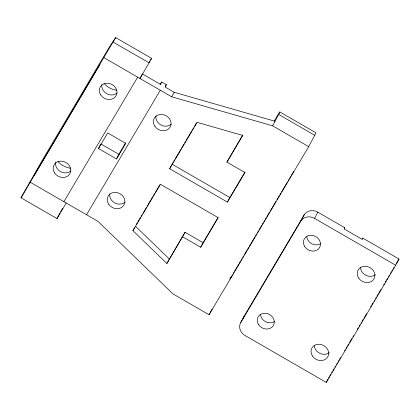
<?xml version="1.0" encoding="UTF-8"?>
<svg xmlns="http://www.w3.org/2000/svg" width="420" height="420" viewBox="0 0 420 420"><rect width="100%" height="100%" fill="white"/><g stroke="black" fill="none" stroke-linecap="round" stroke-linejoin="round"><path stroke-width="0.63" d="M274.533 121.312L274.659 120.992L274.428 121.286M34.23 175.466L99.997 64.475M274.297 120.892A20.827 0.415 -60 0 1 278.675 114.439L314.738 135.261L308.684 146.648L209.071 314.753L173.014 293.932L97.939 221.329L66.203 203.007L56.984 218.573L21 197.799L42.861 159.254L108.917 47.78L115.647 37.59L151.631 58.364L139.986 78.487L142.406 73.93L160.44 84.341L161.695 81.974L166.388 84.677L165.128 87.045L174.143 92.253L275.042 121.275M21 197.799L115.647 37.59M56.984 218.573L59.099 214.589M98.485 148.528L100.91 143.971L118.939 154.382L116.519 158.939L98.485 148.528L107.709 132.962L125.738 143.372L116.519 158.939M104.002 57.708L171.717 96.81L174.143 92.253M182.653 236.828L200.681 247.238L203.102 242.686L185.073 232.276L166.856 263.492L132.946 230.696L134.458 227.85M169.649 168.746L172.074 164.189L229.85 197.547L227.425 202.099L169.649 168.746L197.148 122.341L242.723 135.445L226.921 162.12L244.949 172.526L227.425 202.099M166.856 263.492L185.073 232.276M226.921 162.12L242.839 134.783M171.717 96.81L272.622 125.827L278.675 114.445M209.071 314.753L212.1 309.057M231.152 276.791L229.94 279.069L232.276 275.126M292.656 173.224L293.564 171.518M240.728 322.581L244.031 316.37L304.238 214.757A10.411 9.046 28 0 1 317.861 212.179L344.773 227.719L344.137 228.921L362.166 239.327L362.806 238.124L399 259.019L395.698 265.235L326.267 382.41L245.133 335.57A10.411 9.046 28 0 1 240.728 322.581L300.935 220.972L304.238 214.757M300.935 220.972A10.411 9.046 28 0 1 314.559 218.395L317.861 212.179M326.267 382.41L328.067 379.024M328.671 377.89L329.269 376.761M59.404 214.022L60.044 212.898M60.68 211.78L62.596 208.42M30.224 182.233L63.898 201.679L137.681 77.154M118.298 155.222L125.643 142.826M160.03 84.793L161.695 81.974M117.941 156.067L118.939 154.382M86.541 214.751L160.325 90.227M165.386 86.368L166.388 84.677M136.358 224.464L137.351 222.789M138.012 221.671L140.663 217.203M141.325 216.085L141.986 214.966M142.984 213.287L146.622 207.139M147.284 206.021L152.917 196.523M153.578 195.405L154.571 193.73M155.232 192.612L159.868 184.784M172.405 163.632L173.066 162.514M173.728 161.396L174.725 159.716M175.387 158.597L181.015 149.095M181.681 147.977L183.997 144.06M184.663 142.942L185.656 141.267M186.317 140.149L191.951 130.641M192.612 129.523L193.604 127.848M194.271 126.73L196.586 122.813M132.946 230.696L160.429 184.312L218.206 217.665L200.681 247.238M203.102 242.686L217.98 217.576M229.85 197.547L245.059 171.88M232.942 274.003L233.945 272.312M234.612 271.183L240.282 261.613M240.949 260.489L241.952 258.799M242.618 257.675L243.616 255.985M244.288 254.861L246.955 250.357M247.622 249.228L248.624 247.538M249.291 246.414L254.961 236.843M255.628 235.715L256.63 234.029M257.297 232.901L258.295 231.215M258.962 230.087L261.634 225.582M262.3 224.459L263.298 222.768M263.965 221.645L264.632 220.516M265.303 219.392L266.301 217.702M266.968 216.573L269.64 212.074M270.307 210.945L275.977 201.374M276.974 199.684L279.31 195.746M279.977 194.618L280.98 192.927M281.647 191.803L287.317 182.233M287.983 181.104L288.986 179.419M289.653 178.29L290.656 176.605M291.322 175.476L292.32 173.785M344.216 228.664L344.773 227.719M362.245 239.075L362.806 238.124M329.905 375.632L330.572 374.509M331.574 372.818L332.241 371.69M332.908 370.566L333.911 368.876M334.913 367.185L335.58 366.056M336.583 364.366L337.25 363.242M337.916 362.114L338.919 360.423M339.586 359.3L340.589 357.609M344.594 350.847L345.261 349.718M346.258 348.028L346.931 346.904M347.597 345.776L348.595 344.085M349.598 342.394L351.934 338.452M352.937 336.761L353.603 335.638M357.278 329.438L358.276 327.752M359.279 326.062L359.945 324.933M360.948 323.243L361.615 322.114M362.281 320.99L363.284 319.3M363.951 318.171L366.623 313.667M370.629 306.905L371.296 305.781M371.963 304.652L372.965 302.962M373.968 301.271L374.635 300.148M375.632 298.457L376.304 297.329M376.971 296.2L377.969 294.514M378.641 293.386L380.977 289.443M383.644 284.933L384.31 283.81M385.313 282.119L385.98 280.991M386.652 279.867L387.649 278.177M388.652 276.486L389.319 275.357M390.322 273.667L390.989 272.543M391.655 271.415L392.658 269.724M393.325 268.601L393.992 267.472M396.328 263.529L399 259.019M149.221 61.929L149.909 60.91M150.596 59.892L151.631 58.364M279.862 111.972L315.919 132.793A20.827 0.415 -60 0 1 314.711 135.298M272.622 125.827L308.684 146.648M113.227 42.142L149.21 62.921M314.559 218.395L395.698 265.235M63.898 201.679L66.203 203.007M135.366 226.144L169.276 258.935M125.039 202.125A9.077 7.886 28 0 1 114.723 202.918A9.077 7.886 28 0 1 109.746 193.867M70.948 170.898A9.077 7.886 28 0 1 60.37 171.549A9.077 7.886 28 0 1 55.76 162.131M171.218 124.183A9.077 7.886 28 0 1 160.907 124.971A9.077 7.886 28 0 1 155.93 115.925M117.127 92.957A9.077 7.886 28 0 1 106.817 93.744A9.077 7.886 28 0 1 101.84 84.698M116.776 90.227A16.658 14.469 28 0 1 104.071 83.323M70.775 168.189A16.658 14.469 28 0 1 66.57 167.297L62.638 165.448A16.658 14.469 28 0 1 58.007 161.416M375.506 274.701A9.077 7.886 28 0 1 366.119 275.42A9.077 7.886 28 0 1 360.533 267.687M274.596 321.51A8.768 7.618 28 0 1 265.687 321.778A8.768 7.618 28 0 1 260.552 314.433M320.791 243.553A8.768 7.618 28 0 1 311.881 243.821A8.768 7.618 28 0 1 306.742 236.476M243.143 318.56A10.411 9.046 28 0 1 244.031 316.37M329.312 352.658A9.077 7.886 28 0 1 319.93 353.378A9.077 7.886 28 0 1 314.339 345.644M100.742 94.978A9.077 7.886 28 0 0 116.014 95.907A9.077 7.886 28 0 0 107.709 83.223A9.077 7.886 28 0 0 100.742 94.978M54.558 172.924A9.077 7.886 28 0 0 69.83 173.854A9.077 7.886 28 0 0 61.525 161.17A9.077 7.886 28 0 0 54.558 172.924M108.649 204.152A9.077 7.886 28 0 0 123.926 205.081A9.077 7.886 28 0 0 115.615 192.397A9.077 7.886 28 0 0 108.649 204.152M154.833 126.205A9.077 7.886 28 0 0 170.105 127.134A9.077 7.886 28 0 0 161.8 114.45A9.077 7.886 28 0 0 154.833 126.205M312.443 356.003A9.077 7.886 28 0 0 327.716 356.932A9.077 7.886 28 0 0 319.41 344.248A9.077 7.886 28 0 0 312.443 356.003M258.605 324.649A8.768 7.618 28 0 0 273.357 325.547A8.768 7.618 28 0 0 265.33 313.294A8.768 7.618 28 0 0 258.605 324.649M304.794 246.692A8.768 7.618 28 0 0 319.552 247.59A8.768 7.618 28 0 0 311.524 235.337A8.768 7.618 28 0 0 304.794 246.692M358.633 278.04A9.077 7.886 28 0 0 373.91 278.975A9.077 7.886 28 0 0 365.6 266.285A9.077 7.886 28 0 0 358.633 278.04"/></g></svg>
